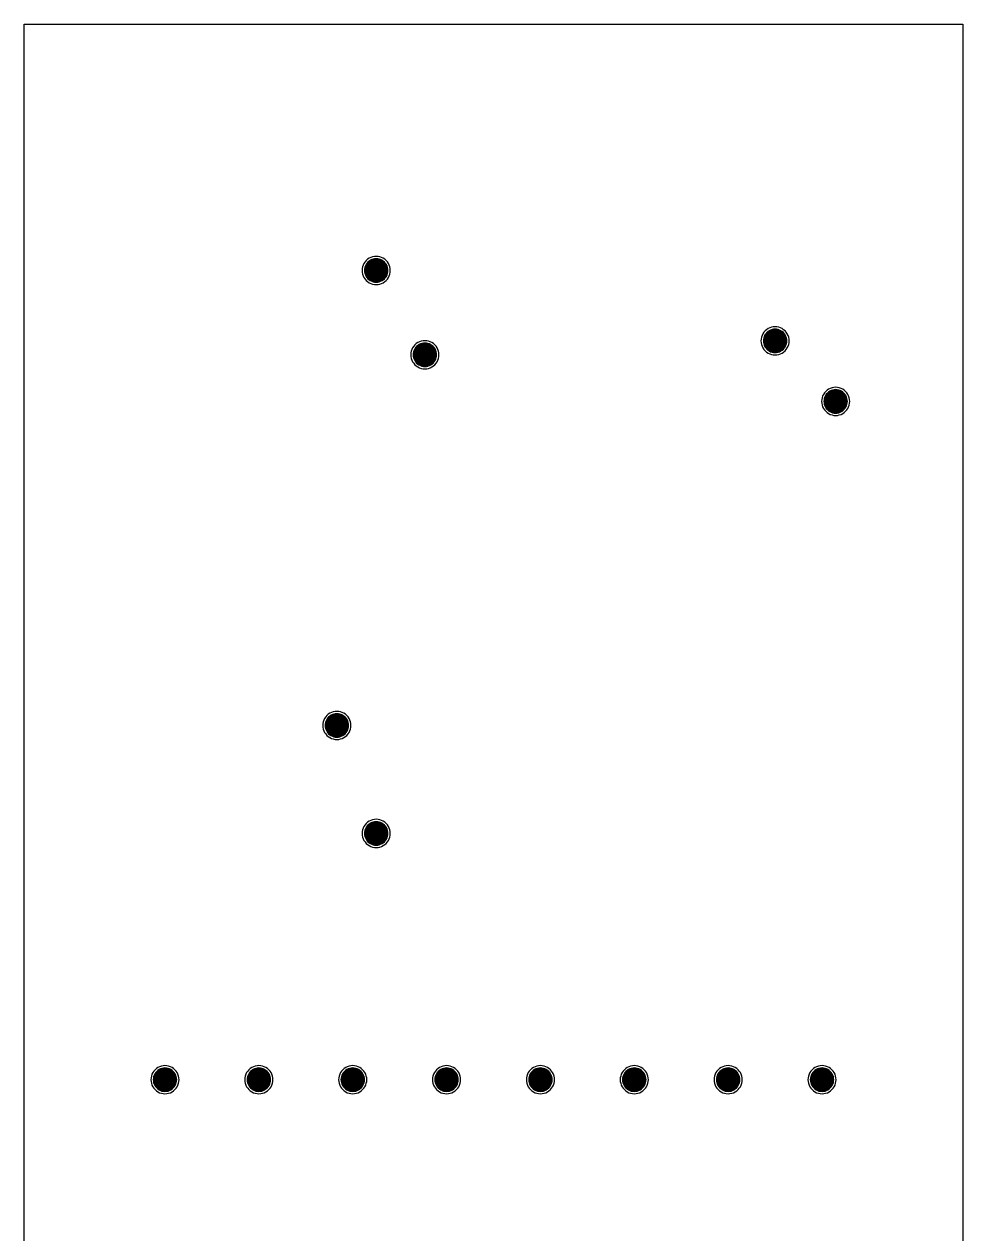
# Model space of a CAD drawing. Extents: x -2 to 177, y -6 to 16.
# Drawn here: x 153 to 157, y -0.66 to 4.5 of the extents above; entities that cross this region are included whole.
import ezdxf

# ---------------------------------------------------------------- set-up
doc = ezdxf.new("R2010")
doc.units = 0
for name, color, linetype in [('Outline', 1, 'continuous'), ('P9', 95, 'continuous'), ('V9', 164, 'continuous')]:
    doc.layers.add(name, color=color, linetype=linetype)

msp = doc.modelspace()

# ---------------------------------------------------------------- linework, layer by layer
at = {"layer": 'Outline'}
msp.add_lwpolyline([(157, 4.5), (157, -4.5), (153, -4.5), (153, 4.5)], close=True, dxfattribs=at)
at = {"layer": 'P9'}
for points in [[(154.56, 3.45), (154.5595, 3.4578), (154.558, 3.4655), (154.5554, 3.473), (154.552, 3.48), (154.5476, 3.4865), (154.5424, 3.4924), (154.5365, 3.4976), (154.53, 3.502), (154.523, 3.5054), (154.5155, 3.508), (154.5078, 3.5095), (154.5, 3.51), (154.4922, 3.5095), (154.4845, 3.508), (154.477, 3.5054), (154.47, 3.502), (154.4635, 3.4976), (154.4576, 3.4924), (154.4524, 3.4865), (154.448, 3.48), (154.4446, 3.473), (154.442, 3.4655), (154.4405, 3.4578), (154.44, 3.45), (154.4405, 3.4422), (154.442, 3.4345), (154.4446, 3.427), (154.448, 3.42), (154.4524, 3.4135), (154.4576, 3.4076), (154.4635, 3.4024), (154.47, 3.398), (154.477, 3.3946), (154.4845, 3.392), (154.4922, 3.3905), (154.5, 3.39), (154.5078, 3.3905), (154.5155, 3.392), (154.523, 3.3946), (154.53, 3.398), (154.5365, 3.4024), (154.5424, 3.4076), (154.5476, 3.4135), (154.552, 3.42), (154.5554, 3.427), (154.558, 3.4345), (154.5595, 3.4422), (154.56, 3.45)], [(156.26, 3.15), (156.2595, 3.1578), (156.258, 3.1655), (156.2554, 3.173), (156.252, 3.18), (156.2476, 3.1865), (156.2424, 3.1924), (156.2365, 3.1976), (156.23, 3.202), (156.223, 3.2054), (156.2155, 3.208), (156.2078, 3.2095), (156.2, 3.21), (156.1922, 3.2095), (156.1845, 3.208), (156.177, 3.2054), (156.17, 3.202), (156.1635, 3.1976), (156.1576, 3.1924), (156.1524, 3.1865), (156.148, 3.18), (156.1446, 3.173), (156.142, 3.1655), (156.1405, 3.1578), (156.14, 3.15), (156.1405, 3.1422), (156.142, 3.1345), (156.1446, 3.127), (156.148, 3.12), (156.1524, 3.1135), (156.1576, 3.1076), (156.1635, 3.1024), (156.17, 3.098), (156.177, 3.0946), (156.1845, 3.092), (156.1922, 3.0905), (156.2, 3.09), (156.2078, 3.0905), (156.2155, 3.092), (156.223, 3.0946), (156.23, 3.098), (156.2365, 3.1024), (156.2424, 3.1076), (156.2476, 3.1135), (156.252, 3.12), (156.2554, 3.127), (156.258, 3.1345), (156.2595, 3.1422), (156.26, 3.15)], [(154.7675, 3.0906), (154.767, 3.0984), (154.7655, 3.1061), (154.7629, 3.1136), (154.7595, 3.1206), (154.7551, 3.1271), (154.7499, 3.133), (154.744, 3.1382), (154.7375, 3.1426), (154.7305, 3.146), (154.723, 3.1486), (154.7153, 3.1501), (154.7075, 3.1506), (154.6997, 3.1501), (154.692, 3.1486), (154.6845, 3.146), (154.6775, 3.1426), (154.671, 3.1382), (154.6651, 3.133), (154.6599, 3.1271), (154.6555, 3.1206), (154.6521, 3.1136), (154.6495, 3.1061), (154.648, 3.0984), (154.6475, 3.0906), (154.648, 3.0828), (154.6495, 3.0751), (154.6521, 3.0676), (154.6555, 3.0606), (154.6599, 3.0541), (154.6651, 3.0482), (154.671, 3.043), (154.6775, 3.0386), (154.6845, 3.0352), (154.692, 3.0326), (154.6997, 3.0311), (154.7075, 3.0306), (154.7153, 3.0311), (154.723, 3.0326), (154.7305, 3.0352), (154.7375, 3.0386), (154.744, 3.043), (154.7499, 3.0482), (154.7551, 3.0541), (154.7595, 3.0606), (154.7629, 3.0676), (154.7655, 3.0751), (154.767, 3.0828), (154.7675, 3.0906)], [(156.5181, 2.8919), (156.5176, 2.8997), (156.516, 2.9074), (156.5135, 2.9149), (156.5101, 2.9219), (156.5057, 2.9284), (156.5005, 2.9343), (156.4946, 2.9395), (156.4881, 2.9439), (156.4811, 2.9473), (156.4736, 2.9499), (156.4659, 2.9514), (156.4581, 2.9519), (156.4503, 2.9514), (156.4426, 2.9499), (156.4351, 2.9473), (156.4281, 2.9439), (156.4216, 2.9395), (156.4157, 2.9343), (156.4105, 2.9284), (156.4061, 2.9219), (156.4027, 2.9149), (156.4001, 2.9074), (156.3986, 2.8997), (156.3981, 2.8919), (156.3986, 2.8841), (156.4001, 2.8764), (156.4027, 2.8689), (156.4061, 2.8619), (156.4105, 2.8554), (156.4157, 2.8495), (156.4216, 2.8443), (156.4281, 2.8399), (156.4351, 2.8365), (156.4426, 2.834), (156.4503, 2.8324), (156.4581, 2.8319), (156.4659, 2.8324), (156.4736, 2.834), (156.4811, 2.8365), (156.4881, 2.8399), (156.4946, 2.8443), (156.5005, 2.8495), (156.5057, 2.8554), (156.5101, 2.8619), (156.5135, 2.8689), (156.516, 2.8764), (156.5176, 2.8841), (156.5181, 2.8919)], [(154.3924, 1.5104), (154.3919, 1.5183), (154.3904, 1.526), (154.3878, 1.5334), (154.3844, 1.5404), (154.38, 1.547), (154.3748, 1.5529), (154.3689, 1.5581), (154.3624, 1.5624), (154.3554, 1.5659), (154.3479, 1.5684), (154.3402, 1.5699), (154.3324, 1.5704), (154.3246, 1.5699), (154.3169, 1.5684), (154.3094, 1.5659), (154.3024, 1.5624), (154.2959, 1.5581), (154.29, 1.5529), (154.2848, 1.547), (154.2804, 1.5404), (154.277, 1.5334), (154.2745, 1.526), (154.2729, 1.5183), (154.2724, 1.5104), (154.2729, 1.5026), (154.2745, 1.4949), (154.277, 1.4875), (154.2804, 1.4804), (154.2848, 1.4739), (154.29, 1.468), (154.2959, 1.4628), (154.3024, 1.4585), (154.3094, 1.455), (154.3169, 1.4525), (154.3246, 1.451), (154.3324, 1.4504), (154.3402, 1.451), (154.3479, 1.4525), (154.3554, 1.455), (154.3624, 1.4585), (154.3689, 1.4628), (154.3748, 1.468), (154.38, 1.4739), (154.3844, 1.4804), (154.3878, 1.4875), (154.3904, 1.4949), (154.3919, 1.5026), (154.3924, 1.5104)], [(154.56, 1.05), (154.5595, 1.0578), (154.558, 1.0655), (154.5554, 1.073), (154.552, 1.08), (154.5476, 1.0865), (154.5424, 1.0924), (154.5365, 1.0976), (154.53, 1.102), (154.523, 1.1054), (154.5155, 1.108), (154.5078, 1.1095), (154.5, 1.11), (154.4922, 1.1095), (154.4845, 1.108), (154.477, 1.1054), (154.47, 1.102), (154.4635, 1.0976), (154.4576, 1.0924), (154.4524, 1.0865), (154.448, 1.08), (154.4446, 1.073), (154.442, 1.0655), (154.4405, 1.0578), (154.44, 1.05), (154.4405, 1.0422), (154.442, 1.0345), (154.4446, 1.027), (154.448, 1.02), (154.4524, 1.0135), (154.4576, 1.0076), (154.4635, 1.0024), (154.47, 0.998), (154.477, 0.9946), (154.4845, 0.992), (154.4922, 0.9905), (154.5, 0.99), (154.5078, 0.9905), (154.5155, 0.992), (154.523, 0.9946), (154.53, 0.998), (154.5365, 1.0024), (154.5424, 1.0076), (154.5476, 1.0135), (154.552, 1.02), (154.5554, 1.027), (154.558, 1.0345), (154.5595, 1.0422), (154.56, 1.05)], [(153.66, 0), (153.6595, 0.0078), (153.658, 0.0155), (153.6554, 0.023), (153.652, 0.03), (153.6476, 0.0365), (153.6424, 0.0424), (153.6365, 0.0476), (153.63, 0.052), (153.623, 0.0554), (153.6155, 0.058), (153.6078, 0.0595), (153.6, 0.06), (153.5922, 0.0595), (153.5845, 0.058), (153.577, 0.0554), (153.57, 0.052), (153.5635, 0.0476), (153.5576, 0.0424), (153.5524, 0.0365), (153.548, 0.03), (153.5446, 0.023), (153.542, 0.0155), (153.5405, 0.0078), (153.54, 0), (153.5405, -0.0078), (153.542, -0.0155), (153.5446, -0.023), (153.548, -0.03), (153.5524, -0.0365), (153.5576, -0.0424), (153.5635, -0.0476), (153.57, -0.052), (153.577, -0.0554), (153.5845, -0.058), (153.5922, -0.0595), (153.6, -0.06), (153.6078, -0.0595), (153.6155, -0.058), (153.623, -0.0554), (153.63, -0.052), (153.6365, -0.0476), (153.6424, -0.0424), (153.6476, -0.0365), (153.652, -0.03), (153.6554, -0.023), (153.658, -0.0155), (153.6595, -0.0078), (153.66, 0)], [(154.06, 0), (154.0595, 0.0078), (154.058, 0.0155), (154.0554, 0.023), (154.052, 0.03), (154.0476, 0.0365), (154.0424, 0.0424), (154.0365, 0.0476), (154.03, 0.052), (154.023, 0.0554), (154.0155, 0.058), (154.0078, 0.0595), (154, 0.06), (153.9922, 0.0595), (153.9845, 0.058), (153.977, 0.0554), (153.97, 0.052), (153.9635, 0.0476), (153.9576, 0.0424), (153.9524, 0.0365), (153.948, 0.03), (153.9446, 0.023), (153.942, 0.0155), (153.9405, 0.0078), (153.94, 0), (153.9405, -0.0078), (153.942, -0.0155), (153.9446, -0.023), (153.948, -0.03), (153.9524, -0.0365), (153.9576, -0.0424), (153.9635, -0.0476), (153.97, -0.052), (153.977, -0.0554), (153.9845, -0.058), (153.9922, -0.0595), (154, -0.06), (154.0078, -0.0595), (154.0155, -0.058), (154.023, -0.0554), (154.03, -0.052), (154.0365, -0.0476), (154.0424, -0.0424), (154.0476, -0.0365), (154.052, -0.03), (154.0554, -0.023), (154.058, -0.0155), (154.0595, -0.0078), (154.06, 0)], [(154.46, 0), (154.4595, 0.0078), (154.458, 0.0155), (154.4554, 0.023), (154.452, 0.03), (154.4476, 0.0365), (154.4424, 0.0424), (154.4365, 0.0476), (154.43, 0.052), (154.423, 0.0554), (154.4155, 0.058), (154.4078, 0.0595), (154.4, 0.06), (154.3922, 0.0595), (154.3845, 0.058), (154.377, 0.0554), (154.37, 0.052), (154.3635, 0.0476), (154.3576, 0.0424), (154.3524, 0.0365), (154.348, 0.03), (154.3446, 0.023), (154.342, 0.0155), (154.3405, 0.0078), (154.34, 0), (154.3405, -0.0078), (154.342, -0.0155), (154.3446, -0.023), (154.348, -0.03), (154.3524, -0.0365), (154.3576, -0.0424), (154.3635, -0.0476), (154.37, -0.052), (154.377, -0.0554), (154.3845, -0.058), (154.3922, -0.0595), (154.4, -0.06), (154.4078, -0.0595), (154.4155, -0.058), (154.423, -0.0554), (154.43, -0.052), (154.4365, -0.0476), (154.4424, -0.0424), (154.4476, -0.0365), (154.452, -0.03), (154.4554, -0.023), (154.458, -0.0155), (154.4595, -0.0078), (154.46, 0)], [(154.86, 0), (154.8595, 0.0078), (154.858, 0.0155), (154.8554, 0.023), (154.852, 0.03), (154.8476, 0.0365), (154.8424, 0.0424), (154.8365, 0.0476), (154.83, 0.052), (154.823, 0.0554), (154.8155, 0.058), (154.8078, 0.0595), (154.8, 0.06), (154.7922, 0.0595), (154.7845, 0.058), (154.777, 0.0554), (154.77, 0.052), (154.7635, 0.0476), (154.7576, 0.0424), (154.7524, 0.0365), (154.748, 0.03), (154.7446, 0.023), (154.742, 0.0155), (154.7405, 0.0078), (154.74, 0), (154.7405, -0.0078), (154.742, -0.0155), (154.7446, -0.023), (154.748, -0.03), (154.7524, -0.0365), (154.7576, -0.0424), (154.7635, -0.0476), (154.77, -0.052), (154.777, -0.0554), (154.7845, -0.058), (154.7922, -0.0595), (154.8, -0.06), (154.8078, -0.0595), (154.8155, -0.058), (154.823, -0.0554), (154.83, -0.052), (154.8365, -0.0476), (154.8424, -0.0424), (154.8476, -0.0365), (154.852, -0.03), (154.8554, -0.023), (154.858, -0.0155), (154.8595, -0.0078), (154.86, 0)], [(155.26, 0), (155.2595, 0.0078), (155.258, 0.0155), (155.2554, 0.023), (155.252, 0.03), (155.2476, 0.0365), (155.2424, 0.0424), (155.2365, 0.0476), (155.23, 0.052), (155.223, 0.0554), (155.2155, 0.058), (155.2078, 0.0595), (155.2, 0.06), (155.1922, 0.0595), (155.1845, 0.058), (155.177, 0.0554), (155.17, 0.052), (155.1635, 0.0476), (155.1576, 0.0424), (155.1524, 0.0365), (155.148, 0.03), (155.1446, 0.023), (155.142, 0.0155), (155.1405, 0.0078), (155.14, 0), (155.1405, -0.0078), (155.142, -0.0155), (155.1446, -0.023), (155.148, -0.03), (155.1524, -0.0365), (155.1576, -0.0424), (155.1635, -0.0476), (155.17, -0.052), (155.177, -0.0554), (155.1845, -0.058), (155.1922, -0.0595), (155.2, -0.06), (155.2078, -0.0595), (155.2155, -0.058), (155.223, -0.0554), (155.23, -0.052), (155.2365, -0.0476), (155.2424, -0.0424), (155.2476, -0.0365), (155.252, -0.03), (155.2554, -0.023), (155.258, -0.0155), (155.2595, -0.0078), (155.26, 0)], [(155.66, 0), (155.6595, 0.0078), (155.658, 0.0155), (155.6554, 0.023), (155.652, 0.03), (155.6476, 0.0365), (155.6424, 0.0424), (155.6365, 0.0476), (155.63, 0.052), (155.623, 0.0554), (155.6155, 0.058), (155.6078, 0.0595), (155.6, 0.06), (155.5922, 0.0595), (155.5845, 0.058), (155.577, 0.0554), (155.57, 0.052), (155.5635, 0.0476), (155.5576, 0.0424), (155.5524, 0.0365), (155.548, 0.03), (155.5446, 0.023), (155.542, 0.0155), (155.5405, 0.0078), (155.54, 0), (155.5405, -0.0078), (155.542, -0.0155), (155.5446, -0.023), (155.548, -0.03), (155.5524, -0.0365), (155.5576, -0.0424), (155.5635, -0.0476), (155.57, -0.052), (155.577, -0.0554), (155.5845, -0.058), (155.5922, -0.0595), (155.6, -0.06), (155.6078, -0.0595), (155.6155, -0.058), (155.623, -0.0554), (155.63, -0.052), (155.6365, -0.0476), (155.6424, -0.0424), (155.6476, -0.0365), (155.652, -0.03), (155.6554, -0.023), (155.658, -0.0155), (155.6595, -0.0078), (155.66, 0)], [(156.06, 0), (156.0595, 0.0078), (156.058, 0.0155), (156.0554, 0.023), (156.052, 0.03), (156.0476, 0.0365), (156.0424, 0.0424), (156.0365, 0.0476), (156.03, 0.052), (156.023, 0.0554), (156.0155, 0.058), (156.0078, 0.0595), (156, 0.06), (155.9922, 0.0595), (155.9845, 0.058), (155.977, 0.0554), (155.97, 0.052), (155.9635, 0.0476), (155.9576, 0.0424), (155.9524, 0.0365), (155.948, 0.03), (155.9446, 0.023), (155.942, 0.0155), (155.9405, 0.0078), (155.94, 0), (155.9405, -0.0078), (155.942, -0.0155), (155.9446, -0.023), (155.948, -0.03), (155.9524, -0.0365), (155.9576, -0.0424), (155.9635, -0.0476), (155.97, -0.052), (155.977, -0.0554), (155.9845, -0.058), (155.9922, -0.0595), (156, -0.06), (156.0078, -0.0595), (156.0155, -0.058), (156.023, -0.0554), (156.03, -0.052), (156.0365, -0.0476), (156.0424, -0.0424), (156.0476, -0.0365), (156.052, -0.03), (156.0554, -0.023), (156.058, -0.0155), (156.0595, -0.0078), (156.06, 0)], [(156.46, 0), (156.4595, 0.0078), (156.458, 0.0155), (156.4554, 0.023), (156.452, 0.03), (156.4476, 0.0365), (156.4424, 0.0424), (156.4365, 0.0476), (156.43, 0.052), (156.423, 0.0554), (156.4155, 0.058), (156.4078, 0.0595), (156.4, 0.06), (156.3922, 0.0595), (156.3845, 0.058), (156.377, 0.0554), (156.37, 0.052), (156.3635, 0.0476), (156.3576, 0.0424), (156.3524, 0.0365), (156.348, 0.03), (156.3446, 0.023), (156.342, 0.0155), (156.3405, 0.0078), (156.34, 0), (156.3405, -0.0078), (156.342, -0.0155), (156.3446, -0.023), (156.348, -0.03), (156.3524, -0.0365), (156.3576, -0.0424), (156.3635, -0.0476), (156.37, -0.052), (156.377, -0.0554), (156.3845, -0.058), (156.3922, -0.0595), (156.4, -0.06), (156.4078, -0.0595), (156.4155, -0.058), (156.423, -0.0554), (156.43, -0.052), (156.4365, -0.0476), (156.4424, -0.0424), (156.4476, -0.0365), (156.452, -0.03), (156.4554, -0.023), (156.458, -0.0155), (156.4595, -0.0078), (156.46, 0)]]:
    msp.add_lwpolyline(points, close=True, dxfattribs=at)
at = {"layer": 'V9'}
for points in [[(154.55, 3.45), (154.5496, 3.4565), (154.5483, 3.4629), (154.5462, 3.4691), (154.5433, 3.475), (154.5397, 3.4804), (154.5354, 3.4854), (154.5304, 3.4897), (154.525, 3.4933), (154.5191, 3.4962), (154.5129, 3.4983), (154.5065, 3.4996), (154.5, 3.5), (154.4935, 3.4996), (154.4871, 3.4983), (154.4809, 3.4962), (154.475, 3.4933), (154.4696, 3.4897), (154.4646, 3.4854), (154.4603, 3.4804), (154.4567, 3.475), (154.4538, 3.4691), (154.4517, 3.4629), (154.4504, 3.4565), (154.45, 3.45), (154.4504, 3.4435), (154.4517, 3.4371), (154.4538, 3.4309), (154.4567, 3.425), (154.4603, 3.4196), (154.4646, 3.4146), (154.4696, 3.4103), (154.475, 3.4067), (154.4809, 3.4038), (154.4871, 3.4017), (154.4935, 3.4004), (154.5, 3.4), (154.5065, 3.4004), (154.5129, 3.4017), (154.5191, 3.4038), (154.525, 3.4067), (154.5304, 3.4103), (154.5354, 3.4146), (154.5397, 3.4196), (154.5433, 3.425), (154.5462, 3.4309), (154.5483, 3.4371), (154.5496, 3.4435), (154.55, 3.45)], [(156.25, 3.15), (156.2496, 3.1565), (156.2483, 3.1629), (156.2462, 3.1691), (156.2433, 3.175), (156.2397, 3.1804), (156.2354, 3.1854), (156.2304, 3.1897), (156.225, 3.1933), (156.2191, 3.1962), (156.2129, 3.1983), (156.2065, 3.1996), (156.2, 3.2), (156.1935, 3.1996), (156.1871, 3.1983), (156.1809, 3.1962), (156.175, 3.1933), (156.1696, 3.1897), (156.1646, 3.1854), (156.1603, 3.1804), (156.1567, 3.175), (156.1538, 3.1691), (156.1517, 3.1629), (156.1504, 3.1565), (156.15, 3.15), (156.1504, 3.1435), (156.1517, 3.1371), (156.1538, 3.1309), (156.1567, 3.125), (156.1603, 3.1196), (156.1646, 3.1146), (156.1696, 3.1103), (156.175, 3.1067), (156.1809, 3.1038), (156.1871, 3.1017), (156.1935, 3.1004), (156.2, 3.1), (156.2065, 3.1004), (156.2129, 3.1017), (156.2191, 3.1038), (156.225, 3.1067), (156.2304, 3.1103), (156.2354, 3.1146), (156.2397, 3.1196), (156.2433, 3.125), (156.2462, 3.1309), (156.2483, 3.1371), (156.2496, 3.1435), (156.25, 3.15)], [(154.7575, 3.0906), (154.7571, 3.0971), (154.7558, 3.1035), (154.7537, 3.1097), (154.7508, 3.1156), (154.7472, 3.121), (154.7429, 3.126), (154.7379, 3.1303), (154.7325, 3.1339), (154.7266, 3.1368), (154.7204, 3.1389), (154.714, 3.1402), (154.7075, 3.1406), (154.701, 3.1402), (154.6946, 3.1389), (154.6884, 3.1368), (154.6825, 3.1339), (154.6771, 3.1303), (154.6721, 3.126), (154.6678, 3.121), (154.6642, 3.1156), (154.6613, 3.1097), (154.6592, 3.1035), (154.6579, 3.0971), (154.6575, 3.0906), (154.6579, 3.0841), (154.6592, 3.0777), (154.6613, 3.0715), (154.6642, 3.0656), (154.6678, 3.0602), (154.6721, 3.0552), (154.6771, 3.0509), (154.6825, 3.0473), (154.6884, 3.0444), (154.6946, 3.0423), (154.701, 3.041), (154.7075, 3.0406), (154.714, 3.041), (154.7204, 3.0423), (154.7266, 3.0444), (154.7325, 3.0473), (154.7379, 3.0509), (154.7429, 3.0552), (154.7472, 3.0602), (154.7508, 3.0656), (154.7537, 3.0715), (154.7558, 3.0777), (154.7571, 3.0841), (154.7575, 3.0906)], [(156.5081, 2.8919), (156.5077, 2.8984), (156.5064, 2.9048), (156.5043, 2.911), (156.5014, 2.9169), (156.4978, 2.9223), (156.4934, 2.9273), (156.4885, 2.9316), (156.4831, 2.9352), (156.4772, 2.9381), (156.471, 2.9402), (156.4646, 2.9415), (156.4581, 2.9419), (156.4516, 2.9415), (156.4452, 2.9402), (156.439, 2.9381), (156.4331, 2.9352), (156.4277, 2.9316), (156.4227, 2.9273), (156.4184, 2.9223), (156.4148, 2.9169), (156.4119, 2.911), (156.4098, 2.9048), (156.4085, 2.8984), (156.4081, 2.8919), (156.4085, 2.8854), (156.4098, 2.879), (156.4119, 2.8728), (156.4148, 2.8669), (156.4184, 2.8615), (156.4227, 2.8566), (156.4277, 2.8522), (156.4331, 2.8486), (156.439, 2.8457), (156.4452, 2.8436), (156.4516, 2.8423), (156.4581, 2.8419), (156.4646, 2.8423), (156.471, 2.8436), (156.4772, 2.8457), (156.4831, 2.8486), (156.4885, 2.8522), (156.4934, 2.8566), (156.4978, 2.8615), (156.5014, 2.8669), (156.5043, 2.8728), (156.5064, 2.879), (156.5077, 2.8854), (156.5081, 2.8919)], [(154.3824, 1.5104), (154.382, 1.517), (154.3807, 1.5234), (154.3786, 1.5296), (154.3757, 1.5354), (154.3721, 1.5409), (154.3678, 1.5458), (154.3628, 1.5501), (154.3574, 1.5538), (154.3515, 1.5566), (154.3454, 1.5587), (154.3389, 1.56), (154.3324, 1.5604), (154.3259, 1.56), (154.3195, 1.5587), (154.3133, 1.5566), (154.3074, 1.5538), (154.302, 1.5501), (154.2971, 1.5458), (154.2927, 1.5409), (154.2891, 1.5354), (154.2862, 1.5296), (154.2841, 1.5234), (154.2828, 1.517), (154.2824, 1.5104), (154.2828, 1.5039), (154.2841, 1.4975), (154.2862, 1.4913), (154.2891, 1.4854), (154.2927, 1.48), (154.2971, 1.4751), (154.302, 1.4708), (154.3074, 1.4671), (154.3133, 1.4643), (154.3195, 1.4622), (154.3259, 1.4609), (154.3324, 1.4604), (154.3389, 1.4609), (154.3454, 1.4622), (154.3515, 1.4643), (154.3574, 1.4671), (154.3628, 1.4708), (154.3678, 1.4751), (154.3721, 1.48), (154.3757, 1.4854), (154.3786, 1.4913), (154.3807, 1.4975), (154.382, 1.5039), (154.3824, 1.5104)], [(154.55, 1.05), (154.5496, 1.0565), (154.5483, 1.0629), (154.5462, 1.0691), (154.5433, 1.075), (154.5397, 1.0804), (154.5354, 1.0854), (154.5304, 1.0897), (154.525, 1.0933), (154.5191, 1.0962), (154.5129, 1.0983), (154.5065, 1.0996), (154.5, 1.1), (154.4935, 1.0996), (154.4871, 1.0983), (154.4809, 1.0962), (154.475, 1.0933), (154.4696, 1.0897), (154.4646, 1.0854), (154.4603, 1.0804), (154.4567, 1.075), (154.4538, 1.0691), (154.4517, 1.0629), (154.4504, 1.0565), (154.45, 1.05), (154.4504, 1.0435), (154.4517, 1.0371), (154.4538, 1.0309), (154.4567, 1.025), (154.4603, 1.0196), (154.4646, 1.0146), (154.4696, 1.0103), (154.475, 1.0067), (154.4809, 1.0038), (154.4871, 1.0017), (154.4935, 1.0004), (154.5, 1), (154.5065, 1.0004), (154.5129, 1.0017), (154.5191, 1.0038), (154.525, 1.0067), (154.5304, 1.0103), (154.5354, 1.0146), (154.5397, 1.0196), (154.5433, 1.025), (154.5462, 1.0309), (154.5483, 1.0371), (154.5496, 1.0435), (154.55, 1.05)], [(153.65, 0), (153.6496, 0.0065), (153.6483, 0.0129), (153.6462, 0.0191), (153.6433, 0.025), (153.6397, 0.0304), (153.6354, 0.0354), (153.6304, 0.0397), (153.625, 0.0433), (153.6191, 0.0462), (153.6129, 0.0483), (153.6065, 0.0496), (153.6, 0.05), (153.5935, 0.0496), (153.5871, 0.0483), (153.5809, 0.0462), (153.575, 0.0433), (153.5696, 0.0397), (153.5646, 0.0354), (153.5603, 0.0304), (153.5567, 0.025), (153.5538, 0.0191), (153.5517, 0.0129), (153.5504, 0.0065), (153.55, 0), (153.5504, -0.0065), (153.5517, -0.0129), (153.5538, -0.0191), (153.5567, -0.025), (153.5603, -0.0304), (153.5646, -0.0354), (153.5696, -0.0397), (153.575, -0.0433), (153.5809, -0.0462), (153.5871, -0.0483), (153.5935, -0.0496), (153.6, -0.05), (153.6065, -0.0496), (153.6129, -0.0483), (153.6191, -0.0462), (153.625, -0.0433), (153.6304, -0.0397), (153.6354, -0.0354), (153.6397, -0.0304), (153.6433, -0.025), (153.6462, -0.0191), (153.6483, -0.0129), (153.6496, -0.0065), (153.65, 0)], [(154.05, 0), (154.0496, 0.0065), (154.0483, 0.0129), (154.0462, 0.0191), (154.0433, 0.025), (154.0397, 0.0304), (154.0354, 0.0354), (154.0304, 0.0397), (154.025, 0.0433), (154.0191, 0.0462), (154.0129, 0.0483), (154.0065, 0.0496), (154, 0.05), (153.9935, 0.0496), (153.9871, 0.0483), (153.9809, 0.0462), (153.975, 0.0433), (153.9696, 0.0397), (153.9646, 0.0354), (153.9603, 0.0304), (153.9567, 0.025), (153.9538, 0.0191), (153.9517, 0.0129), (153.9504, 0.0065), (153.95, 0), (153.9504, -0.0065), (153.9517, -0.0129), (153.9538, -0.0191), (153.9567, -0.025), (153.9603, -0.0304), (153.9646, -0.0354), (153.9696, -0.0397), (153.975, -0.0433), (153.9809, -0.0462), (153.9871, -0.0483), (153.9935, -0.0496), (154, -0.05), (154.0065, -0.0496), (154.0129, -0.0483), (154.0191, -0.0462), (154.025, -0.0433), (154.0304, -0.0397), (154.0354, -0.0354), (154.0397, -0.0304), (154.0433, -0.025), (154.0462, -0.0191), (154.0483, -0.0129), (154.0496, -0.0065), (154.05, 0)], [(154.45, 0), (154.4496, 0.0065), (154.4483, 0.0129), (154.4462, 0.0191), (154.4433, 0.025), (154.4397, 0.0304), (154.4354, 0.0354), (154.4304, 0.0397), (154.425, 0.0433), (154.4191, 0.0462), (154.4129, 0.0483), (154.4065, 0.0496), (154.4, 0.05), (154.3935, 0.0496), (154.3871, 0.0483), (154.3809, 0.0462), (154.375, 0.0433), (154.3696, 0.0397), (154.3646, 0.0354), (154.3603, 0.0304), (154.3567, 0.025), (154.3538, 0.0191), (154.3517, 0.0129), (154.3504, 0.0065), (154.35, 0), (154.3504, -0.0065), (154.3517, -0.0129), (154.3538, -0.0191), (154.3567, -0.025), (154.3603, -0.0304), (154.3646, -0.0354), (154.3696, -0.0397), (154.375, -0.0433), (154.3809, -0.0462), (154.3871, -0.0483), (154.3935, -0.0496), (154.4, -0.05), (154.4065, -0.0496), (154.4129, -0.0483), (154.4191, -0.0462), (154.425, -0.0433), (154.4304, -0.0397), (154.4354, -0.0354), (154.4397, -0.0304), (154.4433, -0.025), (154.4462, -0.0191), (154.4483, -0.0129), (154.4496, -0.0065), (154.45, 0)], [(154.85, 0), (154.8496, 0.0065), (154.8483, 0.0129), (154.8462, 0.0191), (154.8433, 0.025), (154.8397, 0.0304), (154.8354, 0.0354), (154.8304, 0.0397), (154.825, 0.0433), (154.8191, 0.0462), (154.8129, 0.0483), (154.8065, 0.0496), (154.8, 0.05), (154.7935, 0.0496), (154.7871, 0.0483), (154.7809, 0.0462), (154.775, 0.0433), (154.7696, 0.0397), (154.7646, 0.0354), (154.7603, 0.0304), (154.7567, 0.025), (154.7538, 0.0191), (154.7517, 0.0129), (154.7504, 0.0065), (154.75, 0), (154.7504, -0.0065), (154.7517, -0.0129), (154.7538, -0.0191), (154.7567, -0.025), (154.7603, -0.0304), (154.7646, -0.0354), (154.7696, -0.0397), (154.775, -0.0433), (154.7809, -0.0462), (154.7871, -0.0483), (154.7935, -0.0496), (154.8, -0.05), (154.8065, -0.0496), (154.8129, -0.0483), (154.8191, -0.0462), (154.825, -0.0433), (154.8304, -0.0397), (154.8354, -0.0354), (154.8397, -0.0304), (154.8433, -0.025), (154.8462, -0.0191), (154.8483, -0.0129), (154.8496, -0.0065), (154.85, 0)], [(155.25, 0), (155.2496, 0.0065), (155.2483, 0.0129), (155.2462, 0.0191), (155.2433, 0.025), (155.2397, 0.0304), (155.2354, 0.0354), (155.2304, 0.0397), (155.225, 0.0433), (155.2191, 0.0462), (155.2129, 0.0483), (155.2065, 0.0496), (155.2, 0.05), (155.1935, 0.0496), (155.1871, 0.0483), (155.1809, 0.0462), (155.175, 0.0433), (155.1696, 0.0397), (155.1646, 0.0354), (155.1603, 0.0304), (155.1567, 0.025), (155.1538, 0.0191), (155.1517, 0.0129), (155.1504, 0.0065), (155.15, 0), (155.1504, -0.0065), (155.1517, -0.0129), (155.1538, -0.0191), (155.1567, -0.025), (155.1603, -0.0304), (155.1646, -0.0354), (155.1696, -0.0397), (155.175, -0.0433), (155.1809, -0.0462), (155.1871, -0.0483), (155.1935, -0.0496), (155.2, -0.05), (155.2065, -0.0496), (155.2129, -0.0483), (155.2191, -0.0462), (155.225, -0.0433), (155.2304, -0.0397), (155.2354, -0.0354), (155.2397, -0.0304), (155.2433, -0.025), (155.2462, -0.0191), (155.2483, -0.0129), (155.2496, -0.0065), (155.25, 0)], [(155.65, 0), (155.6496, 0.0065), (155.6483, 0.0129), (155.6462, 0.0191), (155.6433, 0.025), (155.6397, 0.0304), (155.6354, 0.0354), (155.6304, 0.0397), (155.625, 0.0433), (155.6191, 0.0462), (155.6129, 0.0483), (155.6065, 0.0496), (155.6, 0.05), (155.5935, 0.0496), (155.5871, 0.0483), (155.5809, 0.0462), (155.575, 0.0433), (155.5696, 0.0397), (155.5646, 0.0354), (155.5603, 0.0304), (155.5567, 0.025), (155.5538, 0.0191), (155.5517, 0.0129), (155.5504, 0.0065), (155.55, 0), (155.5504, -0.0065), (155.5517, -0.0129), (155.5538, -0.0191), (155.5567, -0.025), (155.5603, -0.0304), (155.5646, -0.0354), (155.5696, -0.0397), (155.575, -0.0433), (155.5809, -0.0462), (155.5871, -0.0483), (155.5935, -0.0496), (155.6, -0.05), (155.6065, -0.0496), (155.6129, -0.0483), (155.6191, -0.0462), (155.625, -0.0433), (155.6304, -0.0397), (155.6354, -0.0354), (155.6397, -0.0304), (155.6433, -0.025), (155.6462, -0.0191), (155.6483, -0.0129), (155.6496, -0.0065), (155.65, 0)], [(156.05, 0), (156.0496, 0.0065), (156.0483, 0.0129), (156.0462, 0.0191), (156.0433, 0.025), (156.0397, 0.0304), (156.0354, 0.0354), (156.0304, 0.0397), (156.025, 0.0433), (156.0191, 0.0462), (156.0129, 0.0483), (156.0065, 0.0496), (156, 0.05), (155.9935, 0.0496), (155.9871, 0.0483), (155.9809, 0.0462), (155.975, 0.0433), (155.9696, 0.0397), (155.9646, 0.0354), (155.9603, 0.0304), (155.9567, 0.025), (155.9538, 0.0191), (155.9517, 0.0129), (155.9504, 0.0065), (155.95, 0), (155.9504, -0.0065), (155.9517, -0.0129), (155.9538, -0.0191), (155.9567, -0.025), (155.9603, -0.0304), (155.9646, -0.0354), (155.9696, -0.0397), (155.975, -0.0433), (155.9809, -0.0462), (155.9871, -0.0483), (155.9935, -0.0496), (156, -0.05), (156.0065, -0.0496), (156.0129, -0.0483), (156.0191, -0.0462), (156.025, -0.0433), (156.0304, -0.0397), (156.0354, -0.0354), (156.0397, -0.0304), (156.0433, -0.025), (156.0462, -0.0191), (156.0483, -0.0129), (156.0496, -0.0065), (156.05, 0)], [(156.45, 0), (156.4496, 0.0065), (156.4483, 0.0129), (156.4462, 0.0191), (156.4433, 0.025), (156.4397, 0.0304), (156.4354, 0.0354), (156.4304, 0.0397), (156.425, 0.0433), (156.4191, 0.0462), (156.4129, 0.0483), (156.4065, 0.0496), (156.4, 0.05), (156.3935, 0.0496), (156.3871, 0.0483), (156.3809, 0.0462), (156.375, 0.0433), (156.3696, 0.0397), (156.3646, 0.0354), (156.3603, 0.0304), (156.3567, 0.025), (156.3538, 0.0191), (156.3517, 0.0129), (156.3504, 0.0065), (156.35, 0), (156.3504, -0.0065), (156.3517, -0.0129), (156.3538, -0.0191), (156.3567, -0.025), (156.3603, -0.0304), (156.3646, -0.0354), (156.3696, -0.0397), (156.375, -0.0433), (156.3809, -0.0462), (156.3871, -0.0483), (156.3935, -0.0496), (156.4, -0.05), (156.4065, -0.0496), (156.4129, -0.0483), (156.4191, -0.0462), (156.425, -0.0433), (156.4304, -0.0397), (156.4354, -0.0354), (156.4397, -0.0304), (156.4433, -0.025), (156.4462, -0.0191), (156.4483, -0.0129), (156.4496, -0.0065), (156.45, 0)]]:
    msp.add_lwpolyline(points, close=True, dxfattribs=at)
for points in [[(154.4538, 3.4691), (154.45, 3.45), (154.5, 3.45)], [(154.4646, 3.4854), (154.4538, 3.4691), (154.5, 3.45)], [(154.4809, 3.4962), (154.4646, 3.4854), (154.5, 3.45)], [(154.5, 3.5), (154.4809, 3.4962), (154.5, 3.45)], [(154.5191, 3.4962), (154.5, 3.5), (154.5, 3.45)], [(154.5354, 3.4854), (154.5191, 3.4962), (154.5, 3.45)], [(154.5462, 3.4691), (154.5354, 3.4854), (154.5, 3.45)], [(154.55, 3.45), (154.5462, 3.4691), (154.5, 3.45)], [(154.45, 3.45), (154.4538, 3.4309), (154.5, 3.45)], [(154.4538, 3.4309), (154.4646, 3.4146), (154.5, 3.45)], [(154.4646, 3.4146), (154.4809, 3.4038), (154.5, 3.45)], [(154.4809, 3.4038), (154.5, 3.4), (154.5, 3.45)], [(154.5, 3.4), (154.5191, 3.4038), (154.5, 3.45)], [(154.5191, 3.4038), (154.5354, 3.4146), (154.5, 3.45)], [(154.5354, 3.4146), (154.5462, 3.4309), (154.5, 3.45)], [(154.5462, 3.4309), (154.55, 3.45), (154.5, 3.45)], [(156.2, 3.2), (156.1809, 3.1962), (156.2, 3.15)], [(156.2191, 3.1962), (156.2, 3.2), (156.2, 3.15)], [(156.1538, 3.1691), (156.15, 3.15), (156.2, 3.15)], [(156.15, 3.15), (156.1538, 3.1309), (156.2, 3.15)], [(156.1646, 3.1854), (156.1538, 3.1691), (156.2, 3.15)], [(156.1538, 3.1309), (156.1646, 3.1146), (156.2, 3.15)], [(156.1809, 3.1962), (156.1646, 3.1854), (156.2, 3.15)], [(156.1646, 3.1146), (156.1809, 3.1038), (156.2, 3.15)], [(156.1809, 3.1038), (156.2, 3.1), (156.2, 3.15)], [(156.2354, 3.1854), (156.2191, 3.1962), (156.2, 3.15)], [(156.2462, 3.1691), (156.2354, 3.1854), (156.2, 3.15)], [(156.25, 3.15), (156.2462, 3.1691), (156.2, 3.15)], [(156.2, 3.1), (156.2191, 3.1038), (156.2, 3.15)], [(156.2191, 3.1038), (156.2354, 3.1146), (156.2, 3.15)], [(156.2354, 3.1146), (156.2462, 3.1309), (156.2, 3.15)], [(156.2462, 3.1309), (156.25, 3.15), (156.2, 3.15)], [(154.6613, 3.1097), (154.6575, 3.0906), (154.7075, 3.0906)], [(154.6721, 3.126), (154.6613, 3.1097), (154.7075, 3.0906)], [(154.6884, 3.1368), (154.6721, 3.126), (154.7075, 3.0906)], [(154.7075, 3.1406), (154.6884, 3.1368), (154.7075, 3.0906)], [(154.7266, 3.1368), (154.7075, 3.1406), (154.7075, 3.0906)], [(154.7429, 3.126), (154.7266, 3.1368), (154.7075, 3.0906)], [(154.7537, 3.1097), (154.7429, 3.126), (154.7075, 3.0906)], [(154.7575, 3.0906), (154.7537, 3.1097), (154.7075, 3.0906)], [(154.6575, 3.0906), (154.6613, 3.0715), (154.7075, 3.0906)], [(154.6613, 3.0715), (154.6721, 3.0552), (154.7075, 3.0906)], [(154.6721, 3.0552), (154.6884, 3.0444), (154.7075, 3.0906)], [(154.6884, 3.0444), (154.7075, 3.0406), (154.7075, 3.0906)], [(154.7075, 3.0406), (154.7266, 3.0444), (154.7075, 3.0906)], [(154.7266, 3.0444), (154.7429, 3.0552), (154.7075, 3.0906)], [(154.7429, 3.0552), (154.7537, 3.0715), (154.7075, 3.0906)], [(154.7537, 3.0715), (154.7575, 3.0906), (154.7075, 3.0906)], [(156.4581, 2.9419), (156.439, 2.9381), (156.4581, 2.8919)], [(156.4772, 2.9381), (156.4581, 2.9419), (156.4581, 2.8919)], [(156.4119, 2.911), (156.4081, 2.8919), (156.4581, 2.8919)], [(156.4081, 2.8919), (156.4119, 2.8728), (156.4581, 2.8919)], [(156.4227, 2.9273), (156.4119, 2.911), (156.4581, 2.8919)], [(156.4119, 2.8728), (156.4227, 2.8566), (156.4581, 2.8919)], [(156.439, 2.9381), (156.4227, 2.9273), (156.4581, 2.8919)], [(156.4227, 2.8566), (156.439, 2.8457), (156.4581, 2.8919)], [(156.439, 2.8457), (156.4581, 2.8419), (156.4581, 2.8919)], [(156.4934, 2.9273), (156.4772, 2.9381), (156.4581, 2.8919)], [(156.5043, 2.911), (156.4934, 2.9273), (156.4581, 2.8919)], [(156.5081, 2.8919), (156.5043, 2.911), (156.4581, 2.8919)], [(156.4581, 2.8419), (156.4772, 2.8457), (156.4581, 2.8919)], [(156.4772, 2.8457), (156.4934, 2.8566), (156.4581, 2.8919)], [(156.4934, 2.8566), (156.5043, 2.8728), (156.4581, 2.8919)], [(156.5043, 2.8728), (156.5081, 2.8919), (156.4581, 2.8919)], [(154.3133, 1.5566), (154.2971, 1.5458), (154.3324, 1.5104)], [(154.3324, 1.5604), (154.3133, 1.5566), (154.3324, 1.5104)], [(154.3515, 1.5566), (154.3324, 1.5604), (154.3324, 1.5104)], [(154.3678, 1.5458), (154.3515, 1.5566), (154.3324, 1.5104)], [(154.2862, 1.5296), (154.2824, 1.5104), (154.3324, 1.5104)], [(154.2824, 1.5104), (154.2862, 1.4913), (154.3324, 1.5104)], [(154.2971, 1.5458), (154.2862, 1.5296), (154.3324, 1.5104)], [(154.2862, 1.4913), (154.2971, 1.4751), (154.3324, 1.5104)], [(154.2971, 1.4751), (154.3133, 1.4643), (154.3324, 1.5104)], [(154.3133, 1.4643), (154.3324, 1.4604), (154.3324, 1.5104)], [(154.3786, 1.5296), (154.3678, 1.5458), (154.3324, 1.5104)], [(154.3824, 1.5104), (154.3786, 1.5296), (154.3324, 1.5104)], [(154.3324, 1.4604), (154.3515, 1.4643), (154.3324, 1.5104)], [(154.3515, 1.4643), (154.3678, 1.4751), (154.3324, 1.5104)], [(154.3678, 1.4751), (154.3786, 1.4913), (154.3324, 1.5104)], [(154.3786, 1.4913), (154.3824, 1.5104), (154.3324, 1.5104)], [(154.4646, 1.0854), (154.4538, 1.0691), (154.5, 1.05)], [(154.4809, 1.0962), (154.4646, 1.0854), (154.5, 1.05)], [(154.5, 1.1), (154.4809, 1.0962), (154.5, 1.05)], [(154.5191, 1.0962), (154.5, 1.1), (154.5, 1.05)], [(154.5354, 1.0854), (154.5191, 1.0962), (154.5, 1.05)], [(154.5462, 1.0691), (154.5354, 1.0854), (154.5, 1.05)], [(154.4538, 1.0691), (154.45, 1.05), (154.5, 1.05)], [(154.45, 1.05), (154.4538, 1.0309), (154.5, 1.05)], [(154.4538, 1.0309), (154.4646, 1.0146), (154.5, 1.05)], [(154.4646, 1.0146), (154.4809, 1.0038), (154.5, 1.05)], [(154.4809, 1.0038), (154.5, 1), (154.5, 1.05)], [(154.55, 1.05), (154.5462, 1.0691), (154.5, 1.05)], [(154.5, 1), (154.5191, 1.0038), (154.5, 1.05)], [(154.5191, 1.0038), (154.5354, 1.0146), (154.5, 1.05)], [(154.5354, 1.0146), (154.5462, 1.0309), (154.5, 1.05)], [(154.5462, 1.0309), (154.55, 1.05), (154.5, 1.05)], [(153.5538, 0.0191), (153.55, 0), (153.6, 0)], [(153.5646, 0.0354), (153.5538, 0.0191), (153.6, 0)], [(153.5809, 0.0462), (153.5646, 0.0354), (153.6, 0)], [(153.6, 0.05), (153.5809, 0.0462), (153.6, 0)], [(153.6191, 0.0462), (153.6, 0.05), (153.6, 0)], [(153.6354, 0.0354), (153.6191, 0.0462), (153.6, 0)], [(153.6462, 0.0191), (153.6354, 0.0354), (153.6, 0)], [(153.65, 0), (153.6462, 0.0191), (153.6, 0)], [(153.9538, 0.0191), (153.95, 0), (154, 0)], [(153.9646, 0.0354), (153.9538, 0.0191), (154, 0)], [(153.9809, 0.0462), (153.9646, 0.0354), (154, 0)], [(154, 0.05), (153.9809, 0.0462), (154, 0)], [(154.0191, 0.0462), (154, 0.05), (154, 0)], [(154.0354, 0.0354), (154.0191, 0.0462), (154, 0)], [(154.0462, 0.0191), (154.0354, 0.0354), (154, 0)], [(154.05, 0), (154.0462, 0.0191), (154, 0)], [(154.3538, 0.0191), (154.35, 0), (154.4, 0)], [(154.3646, 0.0354), (154.3538, 0.0191), (154.4, 0)], [(154.3809, 0.0462), (154.3646, 0.0354), (154.4, 0)], [(154.4, 0.05), (154.3809, 0.0462), (154.4, 0)], [(154.4191, 0.0462), (154.4, 0.05), (154.4, 0)], [(154.4354, 0.0354), (154.4191, 0.0462), (154.4, 0)], [(154.4462, 0.0191), (154.4354, 0.0354), (154.4, 0)], [(154.45, 0), (154.4462, 0.0191), (154.4, 0)], [(154.7538, 0.0191), (154.75, 0), (154.8, 0)], [(154.7646, 0.0354), (154.7538, 0.0191), (154.8, 0)], [(154.7809, 0.0462), (154.7646, 0.0354), (154.8, 0)], [(154.8, 0.05), (154.7809, 0.0462), (154.8, 0)], [(154.8191, 0.0462), (154.8, 0.05), (154.8, 0)], [(154.8354, 0.0354), (154.8191, 0.0462), (154.8, 0)], [(154.8462, 0.0191), (154.8354, 0.0354), (154.8, 0)], [(154.85, 0), (154.8462, 0.0191), (154.8, 0)], [(155.1538, 0.0191), (155.15, 0), (155.2, 0)], [(155.1646, 0.0354), (155.1538, 0.0191), (155.2, 0)], [(155.1809, 0.0462), (155.1646, 0.0354), (155.2, 0)], [(155.2, 0.05), (155.1809, 0.0462), (155.2, 0)], [(155.2191, 0.0462), (155.2, 0.05), (155.2, 0)], [(155.2354, 0.0354), (155.2191, 0.0462), (155.2, 0)], [(155.2462, 0.0191), (155.2354, 0.0354), (155.2, 0)], [(155.25, 0), (155.2462, 0.0191), (155.2, 0)], [(155.5538, 0.0191), (155.55, 0), (155.6, 0)], [(155.5646, 0.0354), (155.5538, 0.0191), (155.6, 0)], [(155.5809, 0.0462), (155.5646, 0.0354), (155.6, 0)], [(155.6, 0.05), (155.5809, 0.0462), (155.6, 0)], [(155.6191, 0.0462), (155.6, 0.05), (155.6, 0)], [(155.6354, 0.0354), (155.6191, 0.0462), (155.6, 0)], [(155.6462, 0.0191), (155.6354, 0.0354), (155.6, 0)], [(155.65, 0), (155.6462, 0.0191), (155.6, 0)], [(155.9538, 0.0191), (155.95, 0), (156, 0)], [(155.9646, 0.0354), (155.9538, 0.0191), (156, 0)], [(155.9809, 0.0462), (155.9646, 0.0354), (156, 0)], [(156, 0.05), (155.9809, 0.0462), (156, 0)], [(156.0191, 0.0462), (156, 0.05), (156, 0)], [(156.0354, 0.0354), (156.0191, 0.0462), (156, 0)], [(156.0462, 0.0191), (156.0354, 0.0354), (156, 0)], [(156.05, 0), (156.0462, 0.0191), (156, 0)], [(156.3538, 0.0191), (156.35, 0), (156.4, 0)], [(156.3646, 0.0354), (156.3538, 0.0191), (156.4, 0)], [(156.3809, 0.0462), (156.3646, 0.0354), (156.4, 0)], [(156.4, 0.05), (156.3809, 0.0462), (156.4, 0)], [(156.4191, 0.0462), (156.4, 0.05), (156.4, 0)], [(156.4354, 0.0354), (156.4191, 0.0462), (156.4, 0)], [(156.4462, 0.0191), (156.4354, 0.0354), (156.4, 0)], [(156.45, 0), (156.4462, 0.0191), (156.4, 0)], [(153.55, 0), (153.5538, -0.0191), (153.6, 0)], [(153.5538, -0.0191), (153.5646, -0.0354), (153.6, 0)], [(153.5646, -0.0354), (153.5809, -0.0462), (153.6, 0)], [(153.5809, -0.0462), (153.6, -0.05), (153.6, 0)], [(153.6, -0.05), (153.6191, -0.0462), (153.6, 0)], [(153.6191, -0.0462), (153.6354, -0.0354), (153.6, 0)], [(153.6354, -0.0354), (153.6462, -0.0191), (153.6, 0)], [(153.6462, -0.0191), (153.65, 0), (153.6, 0)], [(153.95, 0), (153.9538, -0.0191), (154, 0)], [(153.9538, -0.0191), (153.9646, -0.0354), (154, 0)], [(153.9646, -0.0354), (153.9809, -0.0462), (154, 0)], [(153.9809, -0.0462), (154, -0.05), (154, 0)], [(154, -0.05), (154.0191, -0.0462), (154, 0)], [(154.0191, -0.0462), (154.0354, -0.0354), (154, 0)], [(154.0354, -0.0354), (154.0462, -0.0191), (154, 0)], [(154.0462, -0.0191), (154.05, 0), (154, 0)], [(154.35, 0), (154.3538, -0.0191), (154.4, 0)], [(154.3538, -0.0191), (154.3646, -0.0354), (154.4, 0)], [(154.3646, -0.0354), (154.3809, -0.0462), (154.4, 0)], [(154.3809, -0.0462), (154.4, -0.05), (154.4, 0)], [(154.4, -0.05), (154.4191, -0.0462), (154.4, 0)], [(154.4191, -0.0462), (154.4354, -0.0354), (154.4, 0)], [(154.4354, -0.0354), (154.4462, -0.0191), (154.4, 0)], [(154.4462, -0.0191), (154.45, 0), (154.4, 0)], [(154.75, 0), (154.7538, -0.0191), (154.8, 0)], [(154.7538, -0.0191), (154.7646, -0.0354), (154.8, 0)], [(154.7646, -0.0354), (154.7809, -0.0462), (154.8, 0)], [(154.7809, -0.0462), (154.8, -0.05), (154.8, 0)], [(154.8, -0.05), (154.8191, -0.0462), (154.8, 0)], [(154.8191, -0.0462), (154.8354, -0.0354), (154.8, 0)], [(154.8354, -0.0354), (154.8462, -0.0191), (154.8, 0)], [(154.8462, -0.0191), (154.85, 0), (154.8, 0)], [(155.15, 0), (155.1538, -0.0191), (155.2, 0)], [(155.1538, -0.0191), (155.1646, -0.0354), (155.2, 0)], [(155.1646, -0.0354), (155.1809, -0.0462), (155.2, 0)], [(155.1809, -0.0462), (155.2, -0.05), (155.2, 0)], [(155.2, -0.05), (155.2191, -0.0462), (155.2, 0)], [(155.2191, -0.0462), (155.2354, -0.0354), (155.2, 0)], [(155.2354, -0.0354), (155.2462, -0.0191), (155.2, 0)], [(155.2462, -0.0191), (155.25, 0), (155.2, 0)], [(155.55, 0), (155.5538, -0.0191), (155.6, 0)], [(155.5538, -0.0191), (155.5646, -0.0354), (155.6, 0)], [(155.5646, -0.0354), (155.5809, -0.0462), (155.6, 0)], [(155.5809, -0.0462), (155.6, -0.05), (155.6, 0)], [(155.6, -0.05), (155.6191, -0.0462), (155.6, 0)], [(155.6191, -0.0462), (155.6354, -0.0354), (155.6, 0)], [(155.6354, -0.0354), (155.6462, -0.0191), (155.6, 0)], [(155.6462, -0.0191), (155.65, 0), (155.6, 0)], [(155.95, 0), (155.9538, -0.0191), (156, 0)], [(155.9538, -0.0191), (155.9646, -0.0354), (156, 0)], [(155.9646, -0.0354), (155.9809, -0.0462), (156, 0)], [(155.9809, -0.0462), (156, -0.05), (156, 0)], [(156, -0.05), (156.0191, -0.0462), (156, 0)], [(156.0191, -0.0462), (156.0354, -0.0354), (156, 0)], [(156.0354, -0.0354), (156.0462, -0.0191), (156, 0)], [(156.0462, -0.0191), (156.05, 0), (156, 0)], [(156.35, 0), (156.3538, -0.0191), (156.4, 0)], [(156.3538, -0.0191), (156.3646, -0.0354), (156.4, 0)], [(156.3646, -0.0354), (156.3809, -0.0462), (156.4, 0)], [(156.3809, -0.0462), (156.4, -0.05), (156.4, 0)], [(156.4, -0.05), (156.4191, -0.0462), (156.4, 0)], [(156.4191, -0.0462), (156.4354, -0.0354), (156.4, 0)], [(156.4354, -0.0354), (156.4462, -0.0191), (156.4, 0)], [(156.4462, -0.0191), (156.45, 0), (156.4, 0)]]:
    msp.add_solid(points, dxfattribs=at)

doc.saveas('drawing.dxf')
